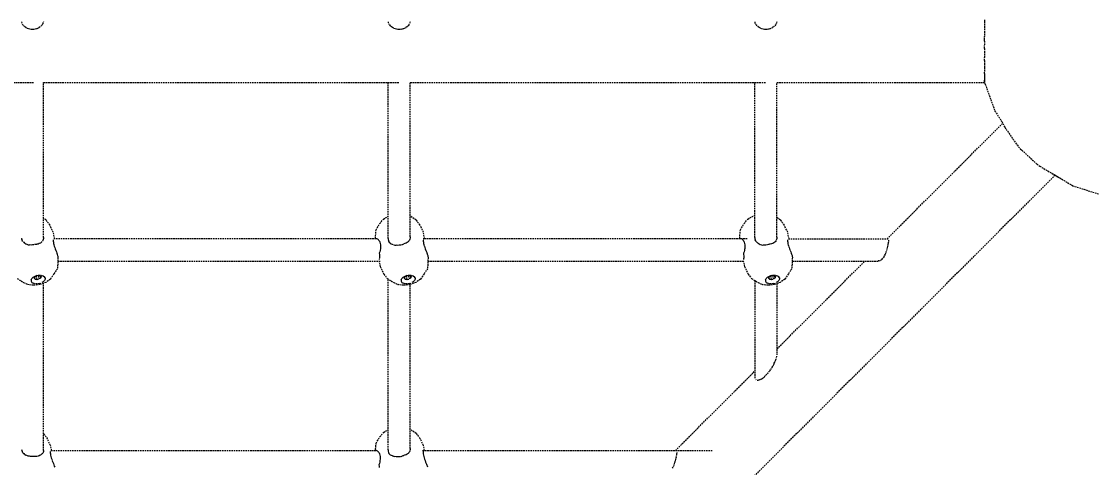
# Model space of a CAD drawing. Header units: millimetres. Extents: x -5899 to 5819, y -5159 to 4068.
# Drawn here: x -448 to 427, y -1297 to -934 of the extents above; entities that cross this region are included whole.
import ezdxf

# ---------------------------------------------------------------- set-up
doc = ezdxf.new("R2010")
doc.units = ezdxf.units.MM
doc.linetypes.add('HIDDEN', pattern=[1.905, 1.27, -0.635])
for name, color, linetype in [('DIKOM_ОБЪЕКТ', 7, 'Continuous'), ('DIKOM_РАЗМЕР_ЗОНА', 7, 'Continuous'), ('DIKOM_РАЗМЕР_ОБЪЕКТА', 7, 'Continuous')]:
    doc.layers.add(name, color=color, linetype=linetype)
doc.styles.add('style1', font='arialbd.ttf', dxfattribs={"width": 0.8})
doc.dimstyles.new('1-50', dxfattribs={"dimtxt": 300, "dimasz": 200, "dimexe": 100, "dimexo": 0, "dimgap": 100, "dimtad": 1, "dimtxsty": 'style1', "dimcen": 200, "dimclrd": 7, "dimclre": 7, "dimclrt": 7, "dimadec": 1, "dimazin": 2, "dimtfac": 1, "dimtmove": 0, "dimatfit": 2, "dimfxl": 0, "dimlwd": 25, "dimlwe": 18, "dimarcsym": 0})

# ---------------------------------------------------------------- blocks, each defined once
blk = doc.blocks.new('*D1')
at = {"layer": 'Defpoints', "color": 0, "transparency": 16777216}
for p in [(-2800.52, 90.07), (3818.91, 90.07), (3818.91, -4274.71)]:
    blk.add_point(p, dxfattribs=at)
at = {"layer": 'DIKOM_РАЗМЕР_ОБЪЕКТА', "color": 7, "lineweight": 18, "transparency": 16777216}
for p, q in [((-2800.52, 90.07), (-2800.52, -4374.71)), ((3818.91, 90.07), (3818.91, -4374.71))]:
    blk.add_line(p, q, dxfattribs=at)
at = {"layer": 'DIKOM_РАЗМЕР_ОБЪЕКТА', "color": 7, "lineweight": 25, "transparency": 16777216}
blk.add_line((-2600.52, -4274.71), (3618.91, -4274.71), dxfattribs=at)
at = {"layer": 'DIKOM_РАЗМЕР_ОБЪЕКТА', "color": 7, "transparency": 16777216}
for points in [[(-2600.52, -4241.37), (-2600.52, -4308.04), (-2800.52, -4274.71)], [(3618.91, -4241.37), (3618.91, -4308.04), (3818.91, -4274.71)]]:
    blk.add_solid(points, dxfattribs=at)
at = {"layer": 'DIKOM_РАЗМЕР_ОБЪЕКТА', "color": 7, "transparency": 16777216, "insert": (470.97, -3996.01), "char_height": 300, "attachment_point": 5, "style": 'style1'}
blk.add_mtext('{\\fArial|b0|i0|c204|p34;\\H1.16667x;6600}', dxfattribs=at)
blk = doc.blocks.new('*D3')
at = {"layer": 'Defpoints', "color": 0, "transparency": 16777216}
for p in [(-4566.94, 98.04), (5818.91, 98.04), (5818.91, -5058.62)]:
    blk.add_point(p, dxfattribs=at)
at = {"layer": 'DIKOM_РАЗМЕР_ЗОНА', "color": 7, "lineweight": 18, "transparency": 16777216}
for p, q in [((-4566.94, 98.04), (-4566.94, -5158.62)), ((5818.91, 98.04), (5818.91, -5158.62))]:
    blk.add_line(p, q, dxfattribs=at)
at = {"layer": 'DIKOM_РАЗМЕР_ЗОНА', "color": 7, "lineweight": 25, "transparency": 16777216}
blk.add_line((-4366.94, -5058.62), (5618.91, -5058.62), dxfattribs=at)
at = {"layer": 'DIKOM_РАЗМЕР_ЗОНА', "color": 7, "transparency": 16777216}
for points in [[(-4366.94, -5025.29), (-4366.94, -5091.96), (-4566.94, -5058.62)], [(5618.91, -5025.29), (5618.91, -5091.96), (5818.91, -5058.62)]]:
    blk.add_solid(points, dxfattribs=at)
at = {"layer": 'DIKOM_РАЗМЕР_ЗОНА', "color": 7, "transparency": 16777216, "insert": (501.97, -4779.92), "char_height": 300, "attachment_point": 5, "style": 'style1'}
blk.add_mtext('{\\fArial|b0|i0|c204|p34;\\H1.16667x;10400}', dxfattribs=at)

msp = doc.modelspace()

# ---------------------------------------------------------------- linework, layer by layer
at = {"layer": 'DIKOM_ОБЪЕКТ', "color": 7, "linetype": 'HIDDEN', "lineweight": 15}
for p, q in [((-448.206, -934.866), (-448.326, -934.389)), ((-447.993, -935.381), (-448.183, -934.947)), ((-447.305, -936.634), (-447.615, -936.119)), ((-446.877, -937.178), (-447.258, -936.707)), ((-431.749, -936.726), (-432.128, -937.192)), ((-431.379, -936.118), (-431.704, -936.653)), ((-431.009, -935.396), (-431.177, -935.779)), ((-430.82, -934.968), (-431.009, -935.396)), ((-430.669, -934.388), (-430.797, -934.887)), ((-150.008, -934.867), (-150.134, -934.369)), ((-149.683, -935.64), (-149.986, -934.948)), ((-149.108, -936.635), (-149.431, -936.096)), ((-148.458, -937.452), (-149.061, -936.707)), ((-133.553, -936.726), (-134.153, -937.465)), ((-133.167, -936.095), (-133.505, -936.654)), ((-132.623, -934.969), (-132.925, -935.654)), ((-132.465, -934.367), (-132.6, -934.888)), ((148.189, -934.867), (148.058, -934.349)), ((148.565, -935.755), (148.212, -934.948)), ((149.09, -936.635), (148.753, -936.073)), ((149.756, -937.474), (149.137, -936.708)), ((164.645, -936.727), (164.031, -937.483)), ((165.044, -936.072), (164.692, -936.655)), ((165.575, -934.97), (165.217, -935.778)), ((165.737, -934.348), (165.598, -934.888)), ((334.725, -932.723), (334.725, -934.336)), ((334.725, -934.336), (334.725, -936.059)), ((334.725, -936.059), (334.725, -937.895)), ((-446.131, -937.963), (-446.582, -937.54)), ((-444.953, -938.922), (-445.785, -938.299)), ((-443.967, -939.499), (-444.672, -939.093)), ((-442.875, -939.972), (-443.851, -939.557)), ((-441.793, -940.299), (-442.753, -940.01)), ((-440.684, -940.5), (-441.728, -940.316)), ((-439.566, -940.572), (-440.617, -940.51)), ((-438.442, -940.513), (-439.498, -940.576)), ((-437.26, -940.313), (-438.307, -940.499)), ((-436.24, -940.009), (-437.195, -940.297)), ((-435.138, -939.555), (-436.113, -939.969)), ((-434.342, -939.103), (-435.079, -939.528)), ((-433.213, -938.3), (-434.04, -938.92)), ((-432.421, -937.548), (-432.863, -937.962)), ((-147.959, -937.937), (-148.385, -937.539)), ((-147.651, -938.24), (-147.959, -937.937)), ((-146.755, -938.923), (-147.586, -938.299)), ((-145.97, -939.383), (-146.685, -938.973)), ((-144.728, -939.949), (-145.654, -939.556)), ((-143.595, -940.301), (-144.614, -939.993)), ((-142.486, -940.502), (-143.531, -940.317)), ((-141.369, -940.573), (-142.419, -940.511)), ((-140.245, -940.513), (-141.3, -940.577)), ((-139.063, -940.315), (-140.109, -940.5)), ((-137.978, -939.991), (-138.998, -940.299)), ((-136.94, -939.553), (-137.868, -939.947)), ((-135.969, -939.002), (-136.648, -939.392)), ((-135.015, -938.301), (-135.843, -938.921)), ((-134.639, -937.936), (-134.951, -938.241)), ((-134.223, -937.547), (-134.639, -937.936)), ((150.546, -938.24), (150.211, -937.911)), ((151.442, -938.923), (150.611, -938.3)), ((152.428, -939.498), (151.513, -938.973)), ((153.328, -939.887), (152.823, -939.673)), ((154.603, -940.302), (153.583, -939.995)), ((155.711, -940.502), (154.667, -940.318)), ((156.829, -940.574), (155.778, -940.512)), ((157.953, -940.515), (156.897, -940.578)), ((159.134, -940.316), (158.088, -940.502)), ((160.219, -939.991), (159.199, -940.299)), ((160.953, -939.681), (160.471, -939.886)), ((162.228, -939.003), (161.317, -939.526)), ((163.184, -938.301), (162.355, -938.921)), ((163.586, -937.91), (163.247, -938.242)), ((334.725, -937.895), (334.725, -939.85)), ((334.725, -939.85), (334.725, -941.901)), ((334.725, -941.901), (334.725, -944.042)), ((334.725, -944.042), (334.725, -946.268)), ((334.725, -948.575), (334.725, -946.268)), ((334.725, -949.907), (334.725, -948.575)), ((334.725, -949.907), (334.725, -953.403)), ((334.725, -955.886), (334.725, -953.403)), ((334.725, -955.886), (334.725, -958.386)), ((334.725, -958.386), (334.725, -960.405)), ((334.725, -960.405), (334.725, -963.347)), ((334.725, -965.781), (334.725, -963.347)), ((334.725, -965.781), (334.725, -968.148)), ((334.725, -968.148), (334.725, -970.412)), ((334.725, -970.412), (334.725, -971.698)), ((334.725, -971.698), (334.725, -974.524)), ((334.725, -976.344), (334.725, -974.524)), ((334.725, -976.344), (334.725, -977.989)), ((334.725, -977.989), (334.725, -979.44)), ((334.725, -979.44), (334.725, -980.685)), ((334.725, -980.685), (334.725, -981.714)), ((-739.039, -983.572), (-438.156, -983.572)), ((-430.5, -1109.508), (-430.499, -983.572)), ((-430.499, -983.572), (-141.302, -983.572)), ((-150.3, -1110.379), (-150.3, -983.572)), ((-132.302, -1109.063), (-132.301, -983.572)), ((-132.301, -983.572), (156.897, -983.572)), ((147.898, -1109.593), (147.897, -983.572)), ((165.896, -983.572), (334.725, -983.572)), ((165.896, -1109.377), (165.896, -983.572)), ((334.725, -981.714), (334.725, -982.523)), ((335.229, -984.969), (334.725, -981.803)), ((334.725, -982.503), (334.725, -981.803)), ((334.725, -983.091), (334.725, -982.503)), ((334.725, -982.523), (334.725, -983.104)), ((335.229, -984.969), (343.118, -1006.781)), ((343.118, -1006.781), (348.709, -1015.343)), ((348.709, -1015.343), (351.284, -1020.149)), ((255.428, -1110.76), (349.454, -1016.734)), ((351.284, -1020.149), (361.085, -1034.341)), ((361.085, -1034.341), (363.746, -1037.431)), ((363.746, -1037.431), (377.347, -1050.008)), ((377.347, -1050.008), (379.563, -1051.656)), ((392.063, -1058.948), (-507.292, -1958.331)), ((379.563, -1051.656), (396.825, -1061.691)), ((390.664, -1058.109), (406.372, -1067.526)), ((406.372, -1067.526), (427.418, -1074.222)), ((-428.529, -1095.551), (-430.5, -1094.17)), ((-157.086, -1098.352), (-154.084, -1094.673)), ((-154.084, -1094.673), (-150.3, -1092.535)), ((-127.582, -1095.551), (-132.194, -1092.319)), ((139.173, -1098.352), (142.175, -1094.673)), ((142.175, -1094.673), (147.252, -1091.805)), ((147.252, -1091.805), (147.898, -1091.648)), ((168.676, -1095.551), (165.896, -1093.602)), ((-428.529, -1095.551), (-425.386, -1099.6)), ((-422.592, -1105.38), (-425.386, -1099.6)), ((-160.55, -1108.352), (-160.118, -1103.437)), ((-160.118, -1103.437), (-157.086, -1098.352)), ((-127.582, -1095.551), (-124.439, -1099.599)), ((-121.645, -1105.38), (-124.439, -1099.599)), ((135.709, -1108.352), (136.141, -1103.436)), ((136.141, -1103.436), (139.173, -1098.352)), ((168.676, -1095.551), (171.819, -1099.599)), ((174.613, -1105.38), (171.819, -1099.599)), ((-448.429, -1110.318), (-448.207, -1111.239)), ((-447.828, -1112.09), (-448.198, -1111.273)), ((-447.308, -1112.817), (-447.814, -1112.118)), ((-431.183, -1112.193), (-431.468, -1112.598)), ((-430.798, -1111.361), (-431.169, -1112.165)), ((-430.567, -1110.463), (-430.789, -1111.332)), ((-430.5, -1109.508), (-430.563, -1110.431)), ((-422.669, -1112.003), (-422.649, -1112.663)), ((-422.621, -1111.495), (-422.668, -1111.987)), ((-421.448, -1110.76), (-422.592, -1105.38)), ((-160.016, -1110.76), (-422.049, -1110.76)), ((-160.617, -1110.76), (-160.55, -1108.352)), ((-159.465, -1110.821), (-160.002, -1110.765)), ((-158.802, -1111.068), (-159.376, -1110.838)), ((-158.258, -1111.469), (-158.783, -1111.083)), ((-157.764, -1112.011), (-158.242, -1111.487)), ((-157.338, -1112.694), (-157.751, -1112.031)), ((-150.3, -1110.382), (-150.235, -1111.399)), ((-150.232, -1111.432), (-150.109, -1111.941)), ((-150.109, -1111.941), (-150.008, -1112.362)), ((-132.987, -1111.748), (-133.493, -1112.47)), ((-132.6, -1110.915), (-132.971, -1111.717)), ((-132.37, -1110.018), (-132.591, -1110.882)), ((-132.302, -1109.064), (-132.355, -1109.843)), ((141.609, -1110.76), (-121.911, -1110.76)), ((-121.722, -1112.003), (-121.702, -1112.656)), ((-121.674, -1111.494), (-121.72, -1111.982)), ((-120.501, -1110.76), (-121.645, -1105.38)), ((135.641, -1110.76), (135.709, -1108.352)), ((136.794, -1110.821), (136.258, -1110.765)), ((137.456, -1111.068), (136.887, -1110.84)), ((138, -1111.469), (137.48, -1111.086)), ((138.494, -1112.011), (138.021, -1111.49)), ((138.92, -1112.694), (138.51, -1112.035)), ((147.898, -1109.589), (147.963, -1110.609)), ((147.966, -1110.646), (148.188, -1111.57)), ((148.568, -1112.419), (148.197, -1111.6)), ((165.211, -1112.061), (164.703, -1112.785)), ((165.597, -1111.23), (165.282, -1111.912)), ((165.829, -1110.331), (165.606, -1111.198)), ((165.896, -1109.378), (165.832, -1110.296)), ((174.536, -1112.013), (174.556, -1112.641)), ((174.585, -1111.494), (174.539, -1111.97)), ((175.757, -1110.76), (174.613, -1105.38)), ((175.157, -1110.76), (256.553, -1110.76)), ((256.899, -1112.097), (256.904, -1111.682)), ((-447.063, -1113.047), (-446.661, -1113.505)), ((-446.631, -1113.536), (-445.897, -1114.157)), ((-445.858, -1114.185), (-445.025, -1114.711)), ((-444.979, -1114.736), (-444.063, -1115.157)), ((-444.009, -1115.176), (-443.019, -1115.489)), ((-442.956, -1115.502), (-441.898, -1115.701)), ((-440.718, -1115.785), (-441.825, -1115.707)), ((-439.589, -1115.737), (-440.718, -1115.785)), ((-438.363, -1115.56), (-439.499, -1115.736)), ((-437.434, -1115.32), (-437.986, -1115.467)), ((-436.043, -1115.204), (-437.098, -1115.319)), ((-434.993, -1114.97), (-435.978, -1115.196)), ((-434.026, -1114.623), (-434.939, -1114.956)), ((-433.145, -1114.164), (-433.98, -1114.603)), ((-432.371, -1113.603), (-433.108, -1114.14)), ((-431.713, -1112.944), (-432.341, -1113.577)), ((-422.648, -1112.683), (-422.549, -1113.483)), ((-422.546, -1113.507), (-422.375, -1114.429)), ((-422.37, -1114.457), (-422.134, -1115.466)), ((-422.126, -1115.497), (-421.828, -1116.569)), ((-421.818, -1116.604), (-421.463, -1117.723)), ((-421.437, -1117.804), (-421.042, -1118.936)), ((-421.025, -1118.981), (-420.594, -1120.111)), ((-420.574, -1120.16), (-420.112, -1121.274)), ((-157.328, -1112.716), (-156.996, -1113.52)), ((-156.845, -1120.103), (-157.123, -1121.225)), ((-156.99, -1113.543), (-156.738, -1114.468)), ((-156.642, -1118.931), (-156.839, -1120.068)), ((-156.734, -1114.491), (-156.572, -1115.485)), ((-156.529, -1117.762), (-156.639, -1118.899)), ((-156.568, -1115.529), (-156.499, -1116.608)), ((-156.5, -1116.634), (-156.529, -1117.762)), ((-150.001, -1112.387), (-149.628, -1113.209)), ((-149.617, -1113.232), (-149.107, -1113.936)), ((-148.46, -1114.531), (-149.09, -1113.957)), ((-147.779, -1114.944), (-148.434, -1114.551)), ((-146.825, -1115.32), (-147.663, -1115.01)), ((-145.864, -1115.504), (-146.783, -1115.331)), ((-145.591, -1115.516), (-144.821, -1115.759)), ((-144.761, -1115.771), (-143.7, -1115.971)), ((-142.52, -1116.056), (-143.629, -1115.978)), ((-141.389, -1116.007), (-142.52, -1116.056)), ((-140.164, -1115.83), (-141.302, -1116.006)), ((-138.974, -1115.52), (-140.081, -1115.815)), ((-137.845, -1115.092), (-138.901, -1115.499)), ((-136.796, -1114.562), (-137.473, -1114.909)), ((-135.831, -1114.178), (-136.665, -1114.482)), ((-134.95, -1113.718), (-135.781, -1114.156)), ((-134.175, -1113.157), (-134.908, -1113.692)), ((-133.516, -1112.498), (-134.143, -1113.129)), ((-121.701, -1112.682), (-121.604, -1113.475)), ((-121.599, -1113.507), (-121.429, -1114.42)), ((-121.422, -1114.457), (-121.189, -1115.455)), ((-121.18, -1115.497), (-120.884, -1116.558)), ((-120.872, -1116.604), (-120.52, -1117.712)), ((-120.485, -1117.815), (-120.095, -1118.936)), ((-120.074, -1118.992), (-119.647, -1120.111)), ((-119.622, -1120.17), (-119.164, -1121.273)), ((138.932, -1112.721), (139.263, -1113.52)), ((139.414, -1120.102), (139.138, -1121.217)), ((139.271, -1113.549), (139.521, -1114.468)), ((139.617, -1118.931), (139.422, -1120.06)), ((139.526, -1114.498), (139.687, -1115.485)), ((139.729, -1117.761), (139.621, -1118.892)), ((139.692, -1115.537), (139.759, -1116.607)), ((139.758, -1116.642), (139.729, -1117.761)), ((149.089, -1113.147), (148.581, -1112.447)), ((149.736, -1113.742), (149.109, -1113.171)), ((150.373, -1114.13), (149.764, -1113.765)), ((150.536, -1114.265), (151.372, -1114.791)), ((151.417, -1114.816), (152.333, -1115.237)), ((152.385, -1115.255), (153.376, -1115.568)), ((153.438, -1115.581), (154.498, -1115.78)), ((155.678, -1115.864), (154.57, -1115.787)), ((156.807, -1115.816), (155.678, -1115.864)), ((158.032, -1115.64), (156.897, -1115.815)), ((159.131, -1115.353), (158.117, -1115.624)), ((159.734, -1115.14), (159.297, -1115.308)), ((160.352, -1115.072), (159.734, -1115.14)), ((161.402, -1114.839), (160.418, -1115.064)), ((162.369, -1114.491), (161.457, -1114.824)), ((163.249, -1114.032), (162.416, -1114.47)), ((164.024, -1113.471), (163.288, -1114.008)), ((164.682, -1112.813), (164.054, -1113.445)), ((174.558, -1112.693), (174.653, -1113.458)), ((174.662, -1113.52), (174.825, -1114.401)), ((174.839, -1114.469), (175.064, -1115.431)), ((175.082, -1115.508), (175.366, -1116.528)), ((175.392, -1116.618), (175.728, -1117.679)), ((175.76, -1117.781), (176.132, -1118.847)), ((176.172, -1118.959), (176.576, -1120.017)), ((176.625, -1120.144), (177.055, -1121.179)), ((254.685, -1121.602), (255.015, -1120.647)), ((255.113, -1120.346), (255.294, -1119.696)), ((255.462, -1119.12), (255.715, -1118.225)), ((255.796, -1117.92), (255.985, -1117.038)), ((256.053, -1116.696), (256.249, -1115.901)), ((256.316, -1115.613), (256.45, -1114.859)), ((256.5, -1114.515), (256.636, -1113.89)), ((256.685, -1113.646), (256.768, -1113.013)), ((256.792, -1112.743), (256.875, -1112.268)), ((-420.089, -1121.325), (-419.612, -1122.399)), ((-419.197, -1123.482), (-419.438, -1122.76)), ((-418.781, -1125.699), (-419.202, -1134.993)), ((-418.796, -1124.509), (-419.176, -1123.538)), ((-418.919, -1128.76), (-156.44, -1128.76)), ((-418.768, -1125.4), (-418.739, -1124.703)), ((-157.822, -1128.537), (-156.831, -1133.196)), ((-157.509, -1127.136), (-157.568, -1127.628)), ((-157.515, -1122.458), (-157.463, -1123.434)), ((-157.452, -1126.369), (-157.505, -1127.108)), ((-157.132, -1121.263), (-157.474, -1122.348)), ((-157.462, -1123.477), (-157.432, -1124.463)), ((-157.427, -1125.501), (-157.45, -1126.33)), ((-157.429, -1124.696), (-157.426, -1125.461)), ((-119.138, -1121.335), (-118.664, -1122.399)), ((-118.25, -1123.482), (-118.491, -1122.762)), ((-117.834, -1125.699), (-118.254, -1134.993)), ((-117.85, -1124.509), (-118.224, -1123.547)), ((-117.972, -1128.76), (138.485, -1128.76)), ((-117.821, -1125.391), (-117.789, -1124.644)), ((138.437, -1128.536), (139.428, -1133.196)), ((138.75, -1127.14), (138.691, -1127.628)), ((138.745, -1122.458), (138.795, -1123.426)), ((138.806, -1126.374), (138.754, -1127.108)), ((139.127, -1121.263), (138.787, -1122.341)), ((138.798, -1123.477), (138.827, -1124.456)), ((138.833, -1125.506), (138.809, -1126.33)), ((138.829, -1124.696), (138.834, -1125.46)), ((165.891, -1200.297), (237.428, -1128.76)), ((177.116, -1121.323), (177.557, -1122.315)), ((177.985, -1123.414), (177.766, -1122.758)), ((178.425, -1125.692), (178.004, -1134.992)), ((178.387, -1124.453), (178.042, -1123.568)), ((178.286, -1128.76), (248.238, -1128.76)), ((178.436, -1125.426), (178.471, -1124.644)), ((248.86, -1128.655), (248.292, -1128.751)), ((249.142, -1128.606), (249.747, -1128.374)), ((250.033, -1128.235), (250.623, -1127.875)), ((250.766, -1127.769), (251.339, -1127.276)), ((251.483, -1127.145), (252.059, -1126.487)), ((252.392, -1126.074), (252.941, -1125.296)), ((253.083, -1125.056), (253.569, -1124.222)), ((253.699, -1123.961), (254.098, -1123.102)), ((254.218, -1122.808), (254.38, -1122.349)), ((254.38, -1122.349), (254.572, -1121.892)), ((-419.202, -1134.993), (-422.061, -1139.233)), ((-156.831, -1133.196), (-153.681, -1139.397)), ((-118.254, -1134.993), (-121.114, -1139.232)), ((139.428, -1133.196), (142.579, -1139.396)), ((178.004, -1134.992), (175.144, -1139.232)), ((-452.094, -1142.966), (-446.715, -1146.234)), ((-446.715, -1146.234), (-443.199, -1147.948)), ((-440.668, -1144.124), (-440.137, -1143.024)), ((-440.668, -1144.124), (-440.642, -1145.192)), ((-440.642, -1145.192), (-440.063, -1146.127)), ((-440.137, -1143.024), (-439.101, -1142.001)), ((-440.063, -1146.127), (-438.985, -1146.836)), ((-439.101, -1142.001), (-437.656, -1141.155)), ((-437.512, -1147.251), (-438.985, -1146.836)), ((-437.885, -1141.672), (-438.134, -1142.738)), ((-438.134, -1142.738), (-437.318, -1143.547)), ((-437.885, -1141.672), (-436.892, -1140.924)), ((-437.318, -1143.547), (-437.74, -1141.562)), ((-437.656, -1141.155), (-435.507, -1140.506)), ((-435.95, -1140.571), (-437.656, -1141.155)), ((-437.318, -1143.547), (-435.745, -1143.79)), ((-435.745, -1143.79), (-436.387, -1140.771)), ((-435.95, -1140.571), (-434.15, -1140.304)), ((-433.987, -1147.063), (-435.788, -1147.329)), ((-435.745, -1143.79), (-434.019, -1143.372)), ((-434.019, -1143.372), (-434.656, -1140.379)), ((-433.366, -1140.575), (-434.648, -1140.378)), ((-434.15, -1140.304), (-432.424, -1140.383)), ((-432.798, -1142.451), (-434.019, -1143.372)), ((-433.987, -1147.063), (-432.281, -1146.478)), ((-428.68, -1146.142), (-433.44, -1147.898)), ((-432.55, -1141.385), (-433.366, -1140.575)), ((-432.798, -1142.451), (-433.152, -1140.787)), ((-432.55, -1141.385), (-432.798, -1142.451)), ((-432.424, -1140.383), (-430.952, -1140.797)), ((-430.836, -1145.632), (-432.281, -1146.478)), ((-430.952, -1140.797), (-429.874, -1141.507)), ((-429.8, -1144.61), (-430.836, -1145.632)), ((-430.5, -1282.776), (-430.5, -1146.813)), ((-429.295, -1142.442), (-429.874, -1141.507)), ((-429.268, -1143.509), (-429.8, -1144.61)), ((-429.295, -1142.442), (-429.268, -1143.509)), ((-424.984, -1143.533), (-428.68, -1146.142)), ((-422.061, -1139.233), (-424.984, -1143.533)), ((-153.681, -1139.397), (-151.147, -1142.966)), ((-151.147, -1142.966), (-145.767, -1146.233)), ((-150.3, -1282.391), (-150.3, -1143.48)), ((-145.767, -1146.233), (-142.252, -1147.948)), ((-139.722, -1144.124), (-139.191, -1143.024)), ((-139.722, -1144.124), (-139.695, -1145.192)), ((-139.695, -1145.192), (-139.115, -1146.126)), ((-139.191, -1143.024), (-138.153, -1142.001)), ((-139.115, -1146.126), (-138.037, -1146.836)), ((-138.153, -1142.001), (-136.709, -1141.155)), ((-136.566, -1147.25), (-138.037, -1146.836)), ((-136.939, -1141.671), (-137.186, -1142.738)), ((-137.186, -1142.738), (-136.372, -1143.547)), ((-136.939, -1141.671), (-135.947, -1140.924)), ((-136.372, -1143.547), (-136.793, -1141.562)), ((-136.709, -1141.155), (-134.561, -1140.505)), ((-135.003, -1140.57), (-136.709, -1141.155)), ((-136.372, -1143.547), (-134.799, -1143.789)), ((-134.799, -1143.789), (-135.439, -1140.771)), ((-135.003, -1140.57), (-133.202, -1140.304)), ((-133.04, -1147.062), (-134.841, -1147.329)), ((-134.799, -1143.789), (-133.072, -1143.371)), ((-133.072, -1143.371), (-133.709, -1140.379)), ((-132.419, -1140.575), (-133.7, -1140.378)), ((-133.202, -1140.304), (-131.478, -1140.383)), ((-131.851, -1142.451), (-133.072, -1143.371)), ((-133.04, -1147.062), (-131.334, -1146.478)), ((-127.734, -1146.142), (-132.492, -1147.897)), ((-131.603, -1141.385), (-132.419, -1140.575)), ((-131.851, -1142.451), (-132.205, -1140.787)), ((-131.603, -1141.385), (-131.851, -1142.451)), ((-131.478, -1140.383), (-130.006, -1140.797)), ((-129.889, -1145.631), (-131.334, -1146.478)), ((-130.006, -1140.797), (-128.928, -1141.507)), ((-128.853, -1144.609), (-129.889, -1145.631)), ((-128.348, -1142.441), (-128.928, -1141.507)), ((-128.322, -1143.509), (-128.853, -1144.609)), ((-128.348, -1142.441), (-128.322, -1143.509)), ((-124.038, -1143.532), (-127.734, -1146.142)), ((-121.114, -1139.232), (-124.038, -1143.532)), ((142.579, -1139.396), (145.111, -1142.966)), ((145.111, -1142.966), (150.491, -1146.233)), ((147.899, -1144.658), (147.904, -1223.271)), ((150.491, -1146.233), (154.006, -1147.947)), ((156.537, -1144.123), (157.068, -1143.024)), ((156.537, -1144.123), (156.563, -1145.191)), ((156.563, -1145.191), (157.143, -1146.126)), ((157.068, -1143.024), (158.105, -1142.001)), ((157.143, -1146.126), (158.221, -1146.836)), ((158.105, -1142.001), (159.55, -1141.155)), ((159.694, -1147.25), (158.221, -1146.836)), ((159.321, -1141.671), (159.072, -1142.738)), ((159.072, -1142.738), (159.888, -1143.546)), ((159.321, -1141.671), (160.311, -1140.924)), ((159.888, -1143.546), (159.466, -1141.562)), ((159.55, -1141.155), (161.699, -1140.505)), ((161.255, -1140.57), (159.55, -1141.155)), ((159.888, -1143.546), (161.462, -1143.789)), ((161.462, -1143.789), (160.819, -1140.77)), ((161.255, -1140.57), (163.057, -1140.304)), ((163.22, -1147.062), (161.418, -1147.329)), ((161.462, -1143.789), (163.187, -1143.371)), ((163.187, -1143.371), (162.55, -1140.379)), ((163.84, -1140.575), (162.558, -1140.378)), ((163.057, -1140.304), (164.781, -1140.382)), ((164.407, -1142.451), (163.187, -1143.371)), ((163.22, -1147.062), (164.924, -1146.478)), ((168.525, -1146.142), (163.766, -1147.897)), ((164.656, -1141.385), (163.84, -1140.575)), ((164.407, -1142.451), (164.053, -1140.786)), ((164.656, -1141.385), (164.407, -1142.451)), ((164.781, -1140.382), (166.253, -1140.797)), ((166.369, -1145.631), (164.924, -1146.478)), ((165.894, -1147.112), (165.891, -1205.113)), ((166.253, -1140.797), (167.331, -1141.506)), ((167.407, -1144.609), (166.369, -1145.631)), ((167.911, -1142.441), (167.331, -1141.506)), ((167.937, -1143.509), (167.407, -1144.609)), ((167.911, -1142.441), (167.937, -1143.509)), ((172.221, -1143.532), (168.525, -1146.142)), ((175.144, -1139.232), (172.221, -1143.532)), ((-438.538, -1148.532), (-443.199, -1147.948)), ((-433.44, -1147.898), (-438.538, -1148.532)), ((-435.788, -1147.329), (-437.512, -1147.251)), ((-137.591, -1148.531), (-142.252, -1147.948)), ((-132.492, -1147.897), (-137.591, -1148.531)), ((-134.841, -1147.329), (-136.566, -1147.25)), ((-132.302, -1281.216), (-132.302, -1147.827)), ((158.667, -1148.531), (154.006, -1147.947)), ((163.766, -1147.897), (158.667, -1148.531)), ((161.418, -1147.329), (159.694, -1147.25)), ((164.898, -1209.24), (165.226, -1208.345)), ((165.398, -1207.785), (165.575, -1207.174)), ((165.67, -1206.791), (165.815, -1206.063)), ((159.971, -1218.117), (160.616, -1217.221)), ((160.829, -1216.901), (161.436, -1215.979)), ((161.645, -1215.639), (162.208, -1214.708)), ((162.208, -1214.708), (162.412, -1214.337)), ((162.412, -1214.336), (162.742, -1213.764)), ((162.742, -1213.764), (162.991, -1213.334)), ((162.991, -1213.333), (163.482, -1212.391)), ((163.482, -1212.391), (163.707, -1211.954)), ((163.707, -1211.953), (164.11, -1211.095)), ((164.157, -1210.995), (164.352, -1210.557)), ((164.48, -1210.239), (164.738, -1209.64)), ((164.738, -1209.64), (164.898, -1209.24)), ((83.264, -1282.924), (147.903, -1218.285)), ((147.933, -1223.496), (148.003, -1224.032)), ((148.696, -1225.115), (149.086, -1225.328)), ((149.872, -1225.557), (150.392, -1225.564)), ((150.594, -1225.553), (151.163, -1225.438)), ((151.39, -1225.377), (152.003, -1225.193)), ((152.188, -1225.126), (152.836, -1224.834)), ((153.036, -1224.735), (153.724, -1224.332)), ((153.935, -1224.201), (154.657, -1223.685)), ((154.88, -1223.522), (155.636, -1222.895)), ((155.867, -1222.7), (156.659, -1221.961)), ((157.648, -1220.937), (156.897, -1221.734)), ((158.125, -1220.41), (158.837, -1219.582)), ((159.07, -1219.288), (159.748, -1218.426)), ((-430.5, -1269.278), (-427.571, -1273.05)), ((-157.048, -1271.802), (-154.047, -1268.123)), ((-154.047, -1268.123), (-150.3, -1266.006)), ((-127.545, -1269.001), (-132.157, -1265.769)), ((-127.545, -1269.001), (-124.402, -1273.049)), ((-424.777, -1278.83), (-427.571, -1273.05)), ((-160.514, -1281.802), (-160.08, -1276.886)), ((-160.08, -1276.886), (-157.048, -1271.802)), ((-121.608, -1278.83), (-124.402, -1273.049)), ((-448.43, -1281.965), (-448.208, -1282.892)), ((-448.198, -1282.926), (-447.829, -1283.794)), ((-447.814, -1283.828), (-447.309, -1284.625)), ((-447.287, -1284.657), (-446.664, -1285.368)), ((-446.634, -1285.399), (-445.903, -1286.018)), ((-445.866, -1286.047), (-445.035, -1286.571)), ((-444.078, -1287.016), (-444.99, -1286.597)), ((-443.055, -1287.343), (-444.04, -1287.032)), ((-434.012, -1287.128), (-434.924, -1287.461)), ((-433.213, -1286.71), (-433.971, -1287.108)), ((-432.366, -1286.11), (-433.103, -1286.647)), ((-431.859, -1285.601), (-432.34, -1286.085)), ((-431.182, -1285.011), (-431.691, -1285.5)), ((-430.797, -1284.38), (-431.169, -1284.992)), ((-430.566, -1283.635), (-430.789, -1284.36)), ((-430.5, -1282.781), (-430.564, -1283.616)), ((-425.099, -1284.168), (-425.078, -1284.833)), ((-425.049, -1283.63), (-425.089, -1284.064)), ((-425.078, -1284.847), (-424.978, -1285.654)), ((-424.977, -1285.671), (-424.804, -1286.602)), ((-424.8, -1286.621), (-424.562, -1287.639)), ((-423.906, -1282.925), (-424.777, -1278.83)), ((-424.479, -1282.925), (-160.231, -1282.925)), ((-160.545, -1282.925), (-160.514, -1281.802)), ((-159.703, -1282.992), (-160.192, -1282.941)), ((-159.104, -1283.233), (-159.677, -1283.002)), ((-158.56, -1283.634), (-159.084, -1283.248)), ((-158.066, -1284.176), (-158.542, -1283.652)), ((-157.639, -1284.859), (-158.053, -1284.196)), ((-157.63, -1284.882), (-157.298, -1285.684)), ((-157.291, -1285.708), (-157.04, -1286.632)), ((-157.036, -1286.657), (-156.871, -1287.669)), ((-150.3, -1282.394), (-150.235, -1283.413)), ((-150.232, -1283.443), (-150.009, -1284.369)), ((-150.001, -1284.395), (-149.63, -1285.216)), ((-149.109, -1285.942), (-149.617, -1285.24)), ((-148.463, -1286.538), (-149.091, -1285.964)), ((-147.703, -1286.999), (-148.438, -1286.558)), ((-146.834, -1287.326), (-147.669, -1287.016)), ((-145.878, -1287.51), (-146.794, -1287.337)), ((-138.235, -1287.329), (-138.892, -1287.581)), ((-137.838, -1287.175), (-138.235, -1287.329)), ((-136.89, -1286.696), (-137.79, -1287.157)), ((-135.816, -1286.322), (-136.723, -1286.653)), ((-134.941, -1285.863), (-135.77, -1286.3)), ((-134.17, -1285.304), (-134.902, -1285.839)), ((-133.514, -1284.647), (-134.14, -1285.276)), ((-132.985, -1283.896), (-133.491, -1284.618)), ((-132.6, -1283.064), (-132.97, -1283.866)), ((-132.368, -1282.167), (-132.562, -1282.927)), ((-132.302, -1281.218), (-132.365, -1282.134)), ((-122.286, -1282.925), (113.765, -1282.924)), ((-121.93, -1284.173), (-121.91, -1284.823)), ((-121.88, -1283.635), (-121.921, -1284.063)), ((-121.908, -1284.854), (-121.811, -1285.643)), ((-121.806, -1285.679), (-121.637, -1286.588)), ((-121.629, -1286.629), (-121.397, -1287.623)), ((-120.738, -1282.925), (-121.608, -1278.83)), ((84.148, -1287.799), (84.233, -1287.315)), ((84.336, -1286.678), (84.492, -1285.955)), ((84.516, -1285.835), (84.571, -1285.419)), ((84.627, -1284.907), (84.721, -1284.362)), ((-441.907, -1287.567), (-442.963, -1287.368)), ((-441.178, -1287.621), (-441.854, -1287.573)), ((-440.751, -1287.651), (-441.178, -1287.621)), ((-439.864, -1287.618), (-440.692, -1287.653)), ((-438.363, -1287.82), (-439.498, -1287.695)), ((-437.141, -1287.832), (-438.245, -1287.829)), ((-436.033, -1287.714), (-437.089, -1287.829)), ((-435, -1287.482), (-435.988, -1287.708)), ((-424.556, -1287.661), (-424.256, -1288.743)), ((-424.248, -1288.769), (-423.891, -1289.898)), ((-423.87, -1289.958), (-423.472, -1291.101)), ((-423.46, -1291.135), (-423.023, -1292.276)), ((-423.008, -1292.315), (-422.542, -1293.438)), ((-422.523, -1293.48), (-422.042, -1294.563)), ((-421.521, -1295.646), (-422.019, -1294.608)), ((-421.115, -1296.431), (-421.496, -1295.694)), ((-157.434, -1293.428), (-157.775, -1294.51)), ((-157.772, -1294.555), (-157.717, -1295.597)), ((-157.714, -1295.642), (-157.685, -1296.627)), ((-157.147, -1292.267), (-157.424, -1293.388)), ((-156.944, -1291.095), (-157.141, -1292.231)), ((-156.83, -1289.926), (-156.941, -1291.063)), ((-156.87, -1287.695), (-156.82, -1288.476)), ((-156.802, -1288.8), (-156.83, -1289.926)), ((-145.843, -1287.521), (-144.854, -1287.833)), ((-143.708, -1288.056), (-144.768, -1287.856)), ((-142.552, -1288.14), (-143.657, -1288.062)), ((-141.363, -1288.094), (-142.495, -1288.142)), ((-140.165, -1287.915), (-141.301, -1288.09)), ((-138.944, -1287.599), (-140.048, -1287.893)), ((-121.386, -1287.668), (-121.092, -1288.724)), ((-121.077, -1288.776), (-120.727, -1289.88)), ((-120.708, -1289.938), (-120.321, -1291.05)), ((-120.298, -1291.114), (-119.874, -1292.222)), ((-119.847, -1292.294), (-119.395, -1293.386)), ((-119.36, -1293.466), (-118.893, -1294.517)), ((-118.37, -1295.609), (-118.854, -1294.602)), ((-117.945, -1296.432), (-118.328, -1295.694)), ((81.662, -1295.844), (81.96, -1295.2)), ((82.016, -1295.063), (82.189, -1294.576)), ((82.189, -1294.576), (82.445, -1293.968)), ((82.5, -1293.825), (82.888, -1292.702)), ((82.972, -1292.424), (83.231, -1291.487)), ((83.287, -1291.317), (83.585, -1290.264)), ((83.626, -1290.113), (83.729, -1289.626)), ((83.729, -1289.626), (83.848, -1289.073)), ((83.888, -1288.859), (84.114, -1287.941)), ((80.862, -1297.313), (81.429, -1296.338))]:
    msp.add_line(p, q, dxfattribs=at)

# ---------------------------------------------------------------- dimensions: what is measured, and where the dimension line sits
at = {"layer": 'DIKOM_РАЗМЕР_ЗОНА'}
dim = msp.add_linear_dim(base=(5818.913, -5058.623), p1=(-4566.94, 98.042), p2=(5818.913, 98.042), angle=180, text='{\\fArial|b0|i0|c204|p34;\\H1.16667x;10400}', dimstyle='1-50', dxfattribs=at)
dim.commit()
dim.dimension.update_dxf_attribs({"geometry": '*D3', "text_midpoint": (501.967, -5058.623), "dimtype": 160})
at = {"layer": 'DIKOM_РАЗМЕР_ОБЪЕКТА'}
dim = msp.add_linear_dim(base=(3818.913, -4274.707), p1=(-2800.515, 90.069), p2=(3818.913, 90.069), angle=180, text='{\\fArial|b0|i0|c204|p34;\\H1.16667x;6600}', dimstyle='1-50', dxfattribs=at)
dim.commit()
dim.dimension.update_dxf_attribs({"geometry": '*D1', "text_midpoint": (470.966, -4274.707), "dimtype": 160})

doc.saveas('drawing.dxf')
